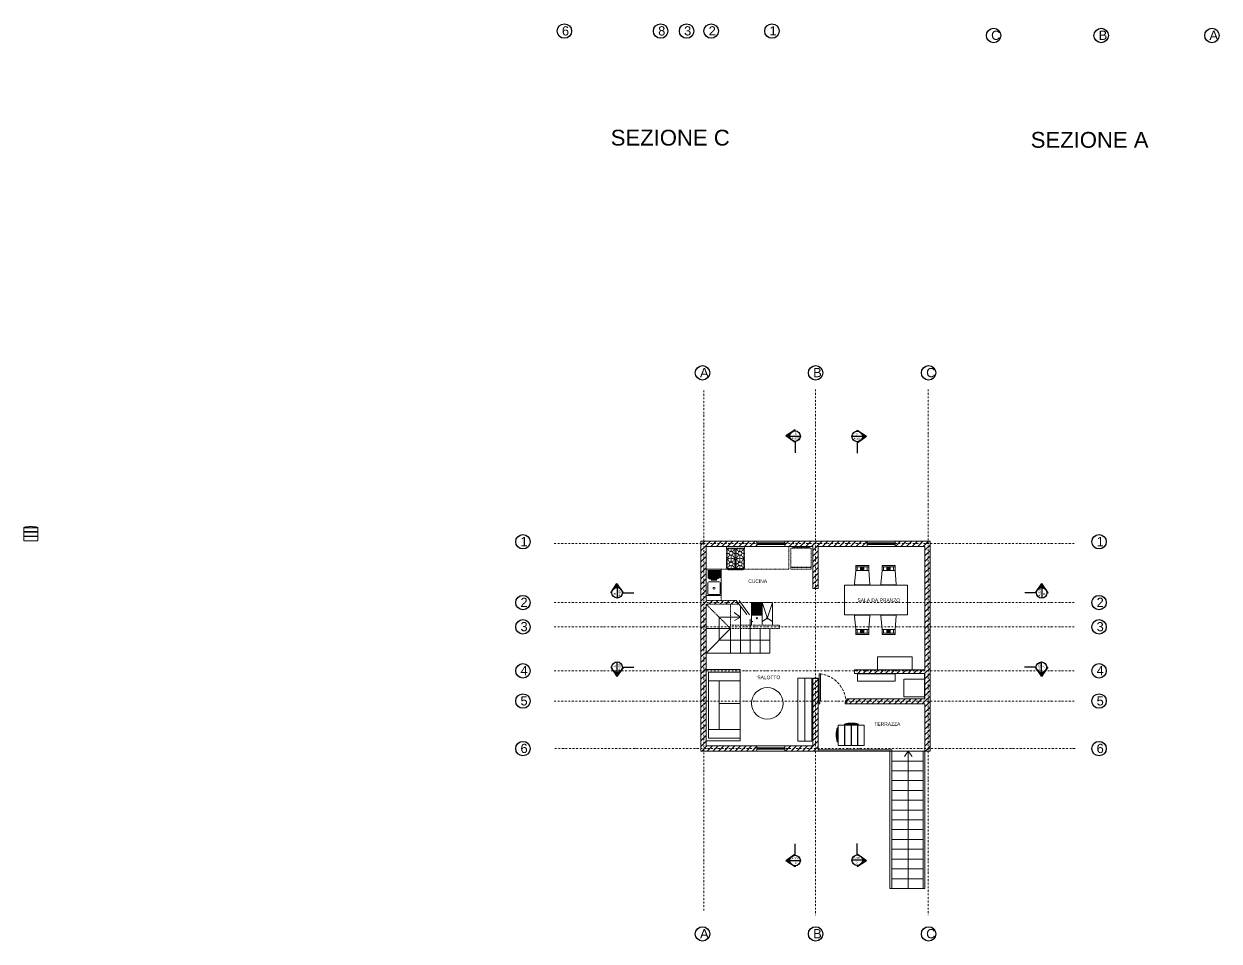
# Model space of a CAD drawing. Header units: centimetres. Extents: x -3748 to 36104, y 2014 to 15840.
# Drawn here: x -3748 to -348, y 2190 to 4800 of the extents above; entities that cross this region are included whole.
import ezdxf

# ---------------------------------------------------------------- set-up
doc = ezdxf.new("R2010")
doc.units = ezdxf.units.CM
doc.header["$MEASUREMENT"] = 0
doc.linetypes.add('DASHDOT', pattern=[1, 0.5, -0.25, 0, -0.25])
doc.linetypes.add('HIDDEN', pattern=[0.375, 0.25, -0.125])
for name, color, linetype, lineweight in [('Arredi', 3, 'Continuous', 15), ('Dettagli', 3, 'Continuous', 18), ('finestre', 4, 'Continuous', 15), ('linee', 252, 'DASHDOT', 13), ('Muri esterni', 1, 'Continuous', 30), ('Muri interni', 1, 'Continuous', 25), ('Quote', 5, 'Continuous', 18), ('Scale', 3, 'Continuous', 18), ('Scritte', 6, 'Continuous', 18)]:
    doc.layers.add(name, color=color, linetype=linetype, lineweight=lineweight)
doc.layers.add('Porte', color=2, linetype='Continuous')
doc.layers.add('SECT-SYMB', color=2, linetype='Continuous')
doc.styles.get("Standard").update_dxf_attribs({"font": 'Arial.ttf'})
pattern_1 = [(45, (0, -582.8103), (-1.3258252, 1.3258252), [])]
pattern_2 = [(45, (313.821, -1e-11), (-1.3258252, 1.3258252), [])]

msp = doc.modelspace()

# ---------------------------------------------------------------- hatches: boundary and pattern name
at = {"layer": 'Arredi'}
h = msp.add_hatch(dxfattribs=at)
h.set_pattern_fill('ANSI31', color=256, scale=90)
h.paths.add_polyline_path([(-1722.1, 3158.8), (-1807.2, 3158.8), (-1807.2, 3148.8), (-1714.4, 3148.8)])
at = {"layer": 'Dettagli'}
h = msp.add_hatch(dxfattribs=at)
h.set_pattern_fill('ANSI31', color=256, scale=90)
h.paths.add_polyline_path([(-1662.8, 3328.1), (-1822.2, 3328.1), (-1822.2, 2730.4), (-1662.8, 2730.4), (-1662.8, 2745.3), (-1807.2, 2745.3), (-1807.2, 3313.2), (-1662.8, 3313.2)])
h = msp.add_hatch(dxfattribs=at)
h.set_pattern_fill('ANSI31', color=256, scale=15)
h.paths.add_polyline_path([(-1658.2, 3323.2), (-1662.8, 3323.2), (-1662.8, 3318.5), (-1658.2, 3318.5)])
h = msp.add_hatch(dxfattribs=at)
h.set_pattern_fill('ANSI31', color=256, scale=15)
h.paths.add_polyline_path([(-1583.1, 3323.2), (-1587.6, 3323.2), (-1587.6, 3318.5), (-1583.1, 3318.5)])
h = msp.add_hatch(dxfattribs=at)
h.set_pattern_fill('ANSI31', color=256, scale=90)
h.paths.add_polyline_path([(-1169.6, 3328.1), (-1269.2, 3328.1), (-1269.2, 3313.2), (-1184.6, 3313.2), (-1184.6, 2730.4), (-1169.6, 2730.4)])
h.paths.add_polyline_path([(-1348.9, 3328.1), (-1488.4, 3328.1), (-1503.4, 3328.1), (-1583.1, 3328.1), (-1583.1, 3313.2), (-1503.4, 3313.2), (-1503.4, 3193.6), (-1488.4, 3193.6), (-1488.4, 3313.2), (-1348.9, 3313.2)])
h = msp.add_hatch(dxfattribs=at)
h.set_pattern_fill('ANSI31', color=256, scale=15)
h.set_pattern_definition(pattern_2)
h.paths.add_polyline_path([(-1344.4, 3323.2), (-1348.9, 3323.2), (-1348.9, 3318.5), (-1344.4, 3318.5)])
h = msp.add_hatch(dxfattribs=at)
h.set_pattern_fill('ANSI31', color=256, scale=15)
h.set_pattern_definition(pattern_2)
h.paths.add_polyline_path([(-1269.2, 3323.2), (-1273.8, 3323.2), (-1273.8, 3318.5), (-1269.2, 3318.5)])
h = msp.add_hatch(dxfattribs=at)
h.set_pattern_fill('ANSI31', color=256, scale=90)
h.paths.add_polyline_path([(-1184.6, 2961.8), (-1384.7, 2961.8), (-1384.7, 2957.6), (-1384.7, 2951.5), (-1184.6, 2951.5)])
h = msp.add_hatch(dxfattribs=at)
h.set_pattern_fill('ANSI31', color=256, scale=90)
h.paths.add_polyline_path([(-1488.4, 2938.6), (-1503.4, 2938.6), (-1503.4, 2864.9), (-1503.4, 2745.3), (-1583.1, 2745.3), (-1583.1, 2730.4), (-1488.4, 2730.4)])
h = msp.add_hatch(dxfattribs=at)
h.set_pattern_fill('ANSI31', color=256, scale=90)
h.paths.add_polyline_path([(-1184.6, 2879.8), (-1406.9, 2879.8), (-1406.6, 2864.9), (-1184.6, 2864.9)])
h = msp.add_hatch(dxfattribs=at)
h.set_pattern_fill('ANSI31', color=256, scale=15)
h.set_pattern_definition(pattern_1)
h.paths.add_polyline_path([(-1658.2, 2740.4), (-1662.8, 2740.4), (-1662.8, 2735.7), (-1658.2, 2735.7)])
h = msp.add_hatch(dxfattribs=at)
h.set_pattern_fill('ANSI31', color=256, scale=15)
h.set_pattern_definition(pattern_1)
h.paths.add_polyline_path([(-1583.1, 2740.4), (-1587.6, 2740.4), (-1587.6, 2735.7), (-1583.1, 2735.7)])
at = {"layer": 'Quote'}
h = msp.add_hatch(color=256, dxfattribs=at)
h.dxf.hatch_style = 1
h.set_gradient(color1=(51, 51, 51), color2=(51, 51, 51), tint=1)
h.paths.add_polyline_path([(-1569, 3626.9, -0.251876), (-1562.3, 3639.4), (-1580.4, 3627.4), (-1564.8, 3616.5, -0.19408)])
h = msp.add_hatch(color=256, dxfattribs=at)
h.dxf.hatch_style = 1
h.set_gradient(color1=(51, 51, 51), color2=(51, 51, 51), tint=1)
h.paths.add_polyline_path([(-1554, 3644.9), (-1562.3, 3639.4, -0.147001), (-1554, 3641.9)])
h = msp.add_hatch(color=256, dxfattribs=at)
h.dxf.hatch_style = 1
h.set_gradient(color1=(51, 51, 51), color2=(51, 51, 51), tint=1)
h.paths.add_polyline_path([(-1377.3, 3643.9), (-1377.3, 3640.9, -0.147001), (-1369, 3638.4)])
h = msp.add_hatch(color=256, dxfattribs=at)
h.dxf.hatch_style = 1
h.set_gradient(color1=(51, 51, 51), color2=(51, 51, 51), tint=1)
h.paths.add_polyline_path([(-1369, 3638.4, -0.251876), (-1362.3, 3625.9, -0.19408), (-1366.5, 3615.5), (-1350.9, 3626.4)])
h = msp.add_hatch(color=256, dxfattribs=at)
h.dxf.hatch_style = 1
h.set_gradient(color1=(51, 51, 51), color2=(51, 51, 51), tint=1)
h.paths.add_polyline_path([(-1554, 3611.9, -0.105717), (-1560.2, 3613.2), (-1554, 3608.9)])
h = msp.add_hatch(color=256, dxfattribs=at)
h.dxf.hatch_style = 1
h.set_gradient(color1=(51, 51, 51), color2=(51, 51, 51), tint=1)
h.paths.add_polyline_path([(-1371.2, 3612.2, -0.105717), (-1377.3, 3610.9), (-1377.3, 3607.9)])
h = msp.add_hatch(color=256, dxfattribs=at)
h.dxf.hatch_style = 1
h.set_gradient(color1=(51, 51, 51), color2=(51, 51, 51), tint=1)
h.paths.add_polyline_path([(-2072.9, 3189.4, -0.468877), (-2050, 3191.9), (-2060.9, 3207.5)])
h = msp.add_hatch(color=256, dxfattribs=at)
h.dxf.hatch_style = 1
h.set_gradient(color1=(51, 51, 51), color2=(51, 51, 51), tint=1)
h.paths.add_polyline_path([(-851.8, 3207.2), (-862.8, 3191.7, -0.468877), (-839.9, 3189)])
h = msp.add_hatch(color=256, dxfattribs=at)
h.dxf.hatch_style = 1
h.set_gradient(color1=(51, 51, 51), color2=(51, 51, 51), tint=1)
h.paths.add_polyline_path([(-2072.9, 3189.4), (-2078.4, 3181.1), (-2075.4, 3181.1, -0.147001)])
h = msp.add_hatch(color=256, dxfattribs=at)
h.dxf.hatch_style = 1
h.set_gradient(color1=(51, 51, 51), color2=(51, 51, 51), tint=1)
h.paths.add_polyline_path([(-2046.7, 3187.3, -0.105717), (-2045.4, 3181.1), (-2042.4, 3181.1)])
h = msp.add_hatch(color=256, dxfattribs=at)
h.dxf.hatch_style = 1
h.set_gradient(color1=(51, 51, 51), color2=(51, 51, 51), tint=1)
h.paths.add_polyline_path([(-866.1, 3187), (-870.5, 3180.9), (-867.5, 3180.9, -0.105717)])
h = msp.add_hatch(color=256, dxfattribs=at)
h.dxf.hatch_style = 1
h.set_gradient(color1=(51, 51, 51), color2=(51, 51, 51), tint=1)
h.paths.add_polyline_path([(-839.9, 3189, -0.147001), (-837.5, 3180.8), (-834.5, 3180.8)])
h = msp.add_hatch(color=256, dxfattribs=at)
h.dxf.hatch_style = 1
h.set_gradient(color1=(51, 51, 51), color2=(51, 51, 51), tint=1)
h.paths.add_polyline_path([(-2075.4, 2969.5), (-2078.4, 2969.5), (-2072.9, 2961.2, -0.147001)])
h = msp.add_hatch(color=256, dxfattribs=at)
h.dxf.hatch_style = 1
h.set_gradient(color1=(51, 51, 51), color2=(51, 51, 51), tint=1)
h.paths.add_polyline_path([(-2060.9, 2943.1), (-2050, 2958.7, -0.41608), (-2071.2, 2959.1), (-2071.6, 2959.1)])
h = msp.add_hatch(color=256, dxfattribs=at)
h.dxf.hatch_style = 1
h.set_gradient(color1=(51, 51, 51), color2=(51, 51, 51), tint=1)
h.paths.add_polyline_path([(-2042.4, 2969.5), (-2045.4, 2969.5, -0.105717), (-2046.7, 2963.4)])
h = msp.add_hatch(color=256, dxfattribs=at)
h.dxf.hatch_style = 1
h.set_gradient(color1=(51, 51, 51), color2=(51, 51, 51), tint=1)
h.paths.add_polyline_path([(-868.4, 2969.3), (-871.4, 2969.3), (-867.2, 2963.1, -0.105717)])
h = msp.add_hatch(color=256, dxfattribs=at)
h.dxf.hatch_style = 1
h.set_gradient(color1=(51, 51, 51), color2=(51, 51, 51), tint=1)
h.paths.add_polyline_path([(-863.9, 2958.4), (-853, 2942.8), (-842.1, 2959.1), (-842.3, 2959.1, -0.425659)])
h = msp.add_hatch(color=256, dxfattribs=at)
h.dxf.hatch_style = 1
h.set_gradient(color1=(51, 51, 51), color2=(51, 51, 51), tint=1)
h.paths.add_polyline_path([(-835.4, 2969.1), (-838.4, 2969.1, -0.147001), (-841, 2960.9)])
h = msp.add_hatch(color=256, dxfattribs=at)
h.dxf.hatch_style = 1
h.set_gradient(color1=(51, 51, 51), color2=(51, 51, 51), tint=1)
h.paths.add_polyline_path([(-1564.8, 2429.6), (-1580.4, 2418.7), (-1562.3, 2406.7, -0.251876), (-1569, 2419.2, -0.19408)])
h = msp.add_hatch(color=256, dxfattribs=at)
h.dxf.hatch_style = 1
h.set_gradient(color1=(51, 51, 51), color2=(51, 51, 51), tint=1)
h.paths.add_polyline_path([(-1554, 2437.2), (-1560.2, 2432.9, -0.105717), (-1554, 2434.2)])
h = msp.add_hatch(color=256, dxfattribs=at)
h.dxf.hatch_style = 1
h.set_gradient(color1=(51, 51, 51), color2=(51, 51, 51), tint=1)
h.paths.add_polyline_path([(-1377.3, 2438.2), (-1377.3, 2435.2, -0.105717), (-1371.2, 2433.9)])
h = msp.add_hatch(color=256, dxfattribs=at)
h.dxf.hatch_style = 1
h.set_gradient(color1=(51, 51, 51), color2=(51, 51, 51), tint=1)
h.paths.add_polyline_path([(-1366.5, 2430.6, -0.19408), (-1362.3, 2420.2, -0.251876), (-1369, 2407.7), (-1350.9, 2419.6)])
h = msp.add_hatch(color=256, dxfattribs=at)
h.dxf.hatch_style = 1
h.set_gradient(color1=(51, 51, 51), color2=(51, 51, 51), tint=1)
h.paths.add_polyline_path([(-1554, 2404.2, -0.147001), (-1562.3, 2406.7), (-1554, 2401.2)])
h = msp.add_hatch(color=256, dxfattribs=at)
h.dxf.hatch_style = 1
h.set_gradient(color1=(51, 51, 51), color2=(51, 51, 51), tint=1)
h.paths.add_polyline_path([(-1369, 2407.7, -0.147001), (-1377.3, 2405.2), (-1377.3, 2402.2)])

# ---------------------------------------------------------------- linework, layer by layer
at = {"layer": 'Arredi', "lineweight": 0}
for p, q in [((-3708.1, 3366.3), (-3748, 3366.3)), ((-3746, 3368.1), (-3746, 3367.5)), ((-3746, 3368.1), (-3743.8, 3368.1)), ((-3712.1, 3368.1), (-3710.1, 3368.1)), ((-3710.1, 3368.1), (-3710.1, 3367.5)), ((-3708.1, 3329.1), (-3708.1, 3367)), ((-3708.1, 3355), (-3748, 3355)), ((-3708.1, 3354), (-3748, 3354)), ((-3708.1, 3342.1), (-3748, 3342.1)), ((-3708.1, 3341.1), (-3748, 3341.1)), ((-3732.1, 3354), (-3732.1, 3355)), ((-3732.1, 3341.1), (-3732.1, 3342.1)), ((-3724.1, 3354), (-3724.1, 3355)), ((-3724.1, 3341.1), (-3724.1, 3342.1)), ((-3746, 3329.1), (-3743, 3329.1)), ((-1805.8, 3248.4), (-1764, 3248.4)), ((-1801.5, 3245.1), (-1801.5, 3222.2)), ((-1799.5, 3245.1), (-1799.5, 3221.1)), ((-1797.6, 3245.1), (-1797.6, 3220.2)), ((-1795.6, 3245.1), (-1795.6, 3219.5)), ((-1793.6, 3245.1), (-1793.6, 3218.9)), ((-1791.6, 3245.1), (-1791.6, 3215.6)), ((-1789.6, 3245.1), (-1789.6, 3215.6)), ((-1787.6, 3245.1), (-1787.6, 3215.6)), ((-1785.6, 3245.1), (-1785.6, 3215.6)), ((-1783.6, 3245.1), (-1783.6, 3215.6)), ((-1781.6, 3245.1), (-1781.6, 3215.6)), ((-1779.6, 3245.1), (-1779.6, 3215.6)), ((-1777.6, 3245.1), (-1777.6, 3215.6)), ((-1775.6, 3245.1), (-1775.6, 3219.5)), ((-1773.6, 3245.1), (-1773.6, 3220.3)), ((-1771.7, 3245.1), (-1771.7, 3221.3)), ((-1769.7, 3245.1), (-1769.7, 3222.4)), ((-1767.7, 3245.1), (-1767.7, 3223.7)), ((-1764, 3173.7), (-1764, 3248.4)), ((-1384.9, 3205.3), (-1381.5, 3244.6)), ((-1381.5, 3254.6), (-1344.7, 3254.6)), ((-1381.5, 3244.6), (-1344.7, 3244.6)), ((-1377.6, 3244.6), (-1377.6, 3254.6)), ((-1368.1, 3244.6), (-1368.1, 3254.6)), ((-1367.1, 3244.6), (-1367.1, 3254.6)), ((-1365.1, 3244.6), (-1365.1, 3254.6)), ((-1364.1, 3244.6), (-1364.1, 3254.6)), ((-1362.1, 3244.6), (-1362.1, 3254.6)), ((-1361.1, 3244.6), (-1361.1, 3254.6)), ((-1359.1, 3244.6), (-1359.1, 3254.6)), ((-1358.1, 3244.6), (-1358.1, 3254.6)), ((-1348.7, 3244.6), (-1348.7, 3254.6)), ((-1344.7, 3244.6), (-1341.3, 3205.3)), ((-1310, 3205.4), (-1306.7, 3244.7)), ((-1306.7, 3254.6), (-1269.8, 3254.6)), ((-1306.7, 3244.7), (-1269.8, 3244.7)), ((-1302.7, 3244.7), (-1302.7, 3254.6)), ((-1293.2, 3244.7), (-1293.2, 3254.6)), ((-1292.2, 3244.7), (-1292.2, 3254.6)), ((-1290.2, 3244.7), (-1290.2, 3254.6)), ((-1289.2, 3244.7), (-1289.2, 3254.6)), ((-1287.2, 3244.7), (-1287.2, 3254.6)), ((-1286.2, 3244.7), (-1286.2, 3254.6)), ((-1284.3, 3244.7), (-1284.3, 3254.6)), ((-1283.3, 3244.7), (-1283.3, 3254.6)), ((-1273.8, 3244.7), (-1273.8, 3254.6)), ((-1269.8, 3244.7), (-1266.4, 3205.3)), ((-1802.7, 3210.5), (-1802.7, 3178.6)), ((-1800.7, 3212.5), (-1768.8, 3212.5)), ((-1766.8, 3210.5), (-1766.8, 3178.6)), ((-1383.5, 3203.8), (-1342.7, 3203.8)), ((-1308.6, 3203.8), (-1267.8, 3203.8)), ((-1805.8, 3173.7), (-1764, 3173.7)), ((-1800.7, 3176.6), (-1768.8, 3176.6)), ((-1677.7, 3089), (-1677.7, 3153.8)), ((-1633.7, 3110.3), (-1647.8, 3153.8)), ((-1647.8, 3089), (-1647.8, 3153.8)), ((-1632.7, 3110.3), (-1617.9, 3153.8)), ((-1617.9, 3153.8), (-1617.9, 3089)), ((-1677.7, 3117), (-1647.8, 3117)), ((-1634.7, 3107.5), (-1647.8, 3099)), ((-1631.6, 3107.6), (-1617.9, 3099)), ((-1384.9, 3115.6), (-1381.5, 3076.3)), ((-1383.5, 3117.2), (-1342.7, 3117.2)), ((-1344.7, 3076.3), (-1341.3, 3115.7)), ((-1310, 3115.6), (-1306.7, 3076.3)), ((-1308.6, 3117.2), (-1267.8, 3117.2)), ((-1269.8, 3076.3), (-1266.4, 3115.7)), ((-1381.5, 3076.3), (-1344.7, 3076.3)), ((-1381.5, 3066.4), (-1344.7, 3066.4)), ((-1377.6, 3076.3), (-1377.6, 3066.4)), ((-1368.1, 3076.3), (-1368.1, 3066.4)), ((-1367.1, 3076.3), (-1367.1, 3066.4)), ((-1365.1, 3076.3), (-1365.1, 3066.4)), ((-1364.1, 3076.3), (-1364.1, 3066.4)), ((-1362.1, 3076.3), (-1362.1, 3066.4)), ((-1361.1, 3076.3), (-1361.1, 3066.4)), ((-1359.1, 3076.3), (-1359.1, 3066.4)), ((-1358.1, 3076.3), (-1358.1, 3066.4)), ((-1348.7, 3076.3), (-1348.7, 3066.4)), ((-1306.7, 3076.3), (-1269.8, 3076.3)), ((-1306.7, 3066.4), (-1269.8, 3066.4)), ((-1302.7, 3076.3), (-1302.7, 3066.4)), ((-1293.2, 3076.3), (-1293.2, 3066.4)), ((-1292.2, 3076.3), (-1292.2, 3066.4)), ((-1290.2, 3076.3), (-1290.2, 3066.4)), ((-1289.2, 3076.3), (-1289.2, 3066.4)), ((-1287.2, 3076.3), (-1287.2, 3066.4)), ((-1286.2, 3076.3), (-1286.2, 3066.4)), ((-1284.3, 3076.3), (-1284.3, 3066.4)), ((-1283.3, 3076.3), (-1283.3, 3066.4)), ((-1273.8, 3076.3), (-1273.8, 3066.4)), ((-1710.6, 2930.6), (-1800.2, 2930.6)), ((-1770.3, 2792.1), (-1770.3, 2930.6)), ((-1526, 2938.6), (-1526, 2759.3)), ((-1710.6, 2866.4), (-1770.3, 2866.4)), ((-1710.6, 2792.1), (-1800.2, 2792.1)), ((-1435.2, 2795.2), (-1434.7, 2795.2)), ((-1435.2, 2793.2), (-1435.2, 2795.2)), ((-1434.1, 2797.2), (-1431.1, 2797.2)), ((-1433.4, 2797.2), (-1433.4, 2757.3)), ((-1422, 2804.5), (-1423, 2804.5)), ((-1373.3, 2806.9), (-1413.2, 2806.9)), ((-1413.2, 2804.5), (-1413.2, 2746.7)), ((-1412.2, 2804.5), (-1412.2, 2746.7)), ((-1411.2, 2808.7), (-1411.2, 2808.1)), ((-1411.2, 2808.7), (-1409, 2808.7)), ((-1409, 2804.5), (-1410, 2804.5)), ((-1394.8, 2804.5), (-1394.8, 2746.7)), ((-1393.8, 2804.5), (-1393.8, 2746.7)), ((-1377.3, 2808.7), (-1375.3, 2808.7)), ((-1376.3, 2804.5), (-1376.3, 2746.7)), ((-1375.3, 2808.7), (-1375.3, 2808.1)), ((-1375.3, 2804.5), (-1375.3, 2746.7)), ((-1373.3, 2804.5), (-1373.3, 2807.6)), ((-1435.2, 2759.3), (-1435.2, 2761.5)), ((-1435.2, 2759.3), (-1434.7, 2759.3)), ((-1434.1, 2757.3), (-1431.1, 2757.3))]:
    msp.add_line(p, q, dxfattribs=at)
at = {"layer": 'Arredi', "linetype": 'HIDDEN', "lineweight": 0, "ltscale": 0.001}
for p, q in [((-1749, 3313.2), (-1749, 3248.4)), ((-1698.2, 3308.2), (-1749, 3308.2)), ((-1747, 3306.2), (-1738.8, 3296.3)), ((-1725.6, 3306.2), (-1747, 3306.2)), ((-1747, 3306.2), (-1747, 3278.3)), ((-1736.3, 3297.2), (-1736.3, 3306.2)), ((-1725.6, 3305.9), (-1733.8, 3296.3)), ((-1725.6, 3306.2), (-1725.6, 3278.3)), ((-1723.6, 3308.2), (-1723.6, 3248.4)), ((-1721.6, 3306.2), (-1713.4, 3296.3)), ((-1721.6, 3306.2), (-1721.6, 3276)), ((-1700.2, 3306.2), (-1721.6, 3306.2)), ((-1710.9, 3297.2), (-1710.9, 3306.2)), ((-1708.4, 3296.3), (-1700.2, 3306.2)), ((-1700.2, 3306.2), (-1700.2, 3278.3)), ((-1698.2, 3313.2), (-1698.2, 3248.4)), ((-1572.1, 3248.4), (-1572.1, 3313.2)), ((-1566.1, 3308.2), (-1566.1, 3254.4)), ((-1508.3, 3308.2), (-1566.1, 3308.2)), ((-1513.3, 3311.2), (-1561.1, 3311.2)), ((-1513.3, 3310.2), (-1561.1, 3310.2)), ((-1513.3, 3313.2), (-1513.3, 3308.2)), ((-1508.3, 3308.2), (-1508.3, 3254.4)), ((-1747, 3293.3), (-1740.2, 3293.3)), ((-1738.8, 3290.3), (-1747, 3278.3)), ((-1747, 3278.3), (-1738.8, 3266.4)), ((-1747, 3278.3), (-1747, 3250.4)), ((-1725.6, 3278.3), (-1747, 3278.3)), ((-1736.3, 3278.3), (-1736.3, 3289.3)), ((-1736.3, 3267.3), (-1736.3, 3278.3)), ((-1733.8, 3290.3), (-1725.6, 3278.3)), ((-1725.6, 3278.3), (-1733.8, 3266.4)), ((-1732.4, 3293.3), (-1725.6, 3293.3)), ((-1725.6, 3278.3), (-1725.6, 3250.4)), ((-1721.6, 3293.3), (-1714.8, 3293.3)), ((-1721.6, 3278.3), (-1713.4, 3290.3)), ((-1721.6, 3278.3), (-1713.4, 3266.4)), ((-1700.2, 3278.3), (-1721.6, 3278.3)), ((-1721.6, 3276.3), (-1721.6, 3250.4)), ((-1710.9, 3278.3), (-1710.9, 3289.3)), ((-1710.9, 3267.3), (-1710.9, 3278.3)), ((-1708.4, 3290.3), (-1700.2, 3278.3)), ((-1700.2, 3278.3), (-1708.4, 3266.4)), ((-1707, 3293.3), (-1700.2, 3293.3)), ((-1700.2, 3278.3), (-1700.2, 3250.4)), ((-1572.1, 3248.4), (-1764, 3248.4)), ((-1764, 3248.4), (-1764, 3158.8)), ((-1698.2, 3248.4), (-1749, 3248.4)), ((-1747, 3263.4), (-1740.2, 3263.4)), ((-1738.8, 3260.4), (-1747, 3250.4)), ((-1725.6, 3250.4), (-1747, 3250.4)), ((-1736.3, 3250.4), (-1736.3, 3259.5)), ((-1733.8, 3260.4), (-1725.6, 3250.4)), ((-1732.4, 3263.4), (-1725.6, 3263.4)), ((-1721.6, 3263.4), (-1714.8, 3263.4)), ((-1713.4, 3260.4), (-1721.6, 3250.4)), ((-1700.2, 3250.4), (-1721.6, 3250.4)), ((-1710.9, 3250.4), (-1710.9, 3259.5)), ((-1708.4, 3260.4), (-1700.2, 3250.4)), ((-1707, 3263.4), (-1700.2, 3263.4)), ((-1508.3, 3254.4), (-1566.1, 3254.4)), ((-1508.3, 3253.4), (-1566.1, 3253.4)), ((-1566.1, 3253.4), (-1566.1, 3248.4)), ((-1508.3, 3248.4), (-1566.1, 3248.4)), ((-1509.3, 3254.4), (-1509.3, 3253.4)), ((-1508.3, 3253.4), (-1508.3, 3248.4))]:
    msp.add_line(p, q, dxfattribs=at)
at = {"layer": 'Arredi'}
for p, q in [((-1279.2, 2734.7), (-1488.4, 2734.7)), ((-1488.4, 2734.7), (-1488.4, 2730.4)), ((-1488.4, 2730.4), (-1279.2, 2730.4)), ((-1279.2, 2730.4), (-1279.2, 2734.7))]:
    msp.add_line(p, q, dxfattribs=at)
at = {"layer": 'Arredi', "lineweight": 0}
for points in [[(-3708.1, 3329.1), (-3748, 3329.1), (-3748, 3367)], [(-1381.5, 3244.6), (-1381.5, 3258.6), (-1344.7, 3258.6), (-1344.7, 3244.6)], [(-1306.7, 3244.7), (-1306.7, 3258.6), (-1269.8, 3258.6), (-1269.8, 3244.7)], [(-1413.8, 3202.3), (-1234.5, 3202.3), (-1234.5, 3118.7), (-1413.8, 3118.7), (-1413.8, 3202.3)], [(-1381.5, 3076.3), (-1381.5, 3062.4), (-1344.7, 3062.4), (-1344.7, 3076.3)], [(-1306.7, 3076.3), (-1306.7, 3062.4), (-1269.8, 3062.4), (-1269.8, 3076.3)], [(-1319.6, 2998.7), (-1221, 2998.7), (-1221, 2962.2), (-1319.6, 2962.2), (-1319.6, 2998.7)], [(-1710.6, 2760.3), (-1807.2, 2760.3), (-1807.2, 2962.5), (-1710.6, 2962.5), (-1710.6, 2760.3)], [(-1710.6, 2767.2), (-1800.2, 2767.2), (-1800.2, 2955.5), (-1710.6, 2955.5)], [(-1506.1, 2938.6), (-1506.1, 2759.3), (-1545.9, 2759.3), (-1545.9, 2938.6), (-1506.1, 2938.6)], [(-1269.5, 2929.5), (-1376.1, 2929.5), (-1376.1, 2950.5), (-1269.5, 2950.5), (-1269.5, 2929.5)], [(-1431.1, 2747.2), (-1431.1, 2804)], [(-1430.6, 2804.5), (-1357.9, 2804.5)], [(-1413.2, 2804.5), (-1413.2, 2804.5), (-1413.2, 2807.6)], [(-1357.4, 2804), (-1357.4, 2747.2)], [(-1357.9, 2746.7), (-1430.6, 2746.7)]]:
    msp.add_lwpolyline(points, dxfattribs=at)
at = {"layer": 'Arredi', "linetype": 'HIDDEN', "lineweight": 0, "ltscale": 0.001}
msp.add_lwpolyline([(-1702.1, 3248.1), (-1745.1, 3248.1), (-1745.1, 3246.8), (-1702.1, 3246.8)], close=True, dxfattribs=at)
at = {"layer": 'Arredi', "lineweight": 0}
msp.add_lwpolyline([(-1185.3, 2934.9), (-1185.3, 2885.1), (-1244.3, 2885.1), (-1244.3, 2934.9)], close=True, dxfattribs=at)
at = {"layer": 'Arredi', "linetype": 'HIDDEN', "lineweight": 0, "ltscale": 0.001}
for centre in [(-1736.3, 3293.3), (-1710.9, 3293.3), (-1736.3, 3263.4), (-1710.9, 3263.4)]:
    msp.add_circle(centre, 5.92, dxfattribs=at)
at = {"layer": 'Arredi', "lineweight": 0}
for centre, radius in [((-1784.7, 3194.5), 2.83), ((-1663, 3108.5), 1.81), ((-1633.2, 3108.5), 1.81), ((-1632.9, 2866.4), 44.8)]:
    msp.add_circle(centre, radius, dxfattribs=at)
for centre, radius, start, end in [((-3728.1, 3299.8), 70.1, 73.4852, 106.5148), ((-3728.1, 3299.4), 69.8, 73.4037, 106.5963), ((-1383.2, 3205.5), 1.68, 183.7254, 260.454), ((-1343, 3205.5), 1.68, 279.546, 354.0375), ((-1308.4, 3205.5), 1.68, 183.7254, 260.454), ((-1268.1, 3205.5), 1.68, 279.546, 354.0375), ((-1800.7, 3178.6), 1.99, 180, 270), ((-1768.8, 3178.6), 1.99, 270, 0), ((-1383.2, 3115.5), 1.68, 99.546, 176.2746), ((-1343, 3115.5), 1.68, 5.9625, 80.454), ((-1308.4, 3115.5), 1.68, 99.546, 176.2746), ((-1268.1, 3115.5), 1.68, 5.9625, 80.454), ((-1366.9, 2777.2), 70.1, 163.4852, 196.5148), ((-1366.6, 2777.2), 69.8, 163.4037, 196.5963), ((-1430.5, 2803.9), 0.632, 97.4968, 166.2895), ((-1393.3, 2740.4), 70.1, 73.4852, 106.5148), ((-1393.3, 2740), 69.8, 73.4037, 106.5963), ((-1358, 2803.9), 0.632, 13.7105, 82.5032), ((-1430.5, 2747.3), 0.632, 193.7105, 262.5032), ((-1358, 2747.3), 0.632, 277.4968, 346.2895)]:
    msp.add_arc(centre, radius, start, end, dxfattribs=at)
at = {"layer": 'finestre', "lineweight": 0}
for p, q in [((-1583.1, 3328.1), (-1662.8, 3328.1)), ((-1583.1, 3313.2), (-1662.8, 3313.2)), ((-1269.2, 3328.1), (-1348.9, 3328.1)), ((-1269.2, 3313.2), (-1348.9, 3313.2)), ((-1677.7, 3153.8), (-1617.9, 3153.8)), ((-1677.7, 3152.9), (-1647.8, 3152.9)), ((-1677.7, 3151.9), (-1647.8, 3151.9)), ((-1677.7, 3150.9), (-1647.8, 3150.9)), ((-1677.7, 3149.9), (-1647.8, 3149.9)), ((-1677.7, 3148.9), (-1647.8, 3148.9)), ((-1677.7, 3147.9), (-1647.8, 3147.9)), ((-1677.7, 3146.9), (-1647.8, 3146.9)), ((-1677.7, 3145.9), (-1647.8, 3145.9)), ((-1677.7, 3144.9), (-1647.8, 3144.9)), ((-1677.7, 3143.9), (-1647.8, 3143.9)), ((-1677.7, 3143.9), (-1647.8, 3143.9)), ((-1677.7, 3142.9), (-1647.8, 3142.9)), ((-1677.7, 3141.9), (-1647.8, 3141.9)), ((-1677.7, 3140.9), (-1647.8, 3140.9)), ((-1677.7, 3139.9), (-1647.8, 3139.9)), ((-1677.7, 3138.9), (-1647.8, 3138.9)), ((-1677.7, 3138), (-1647.8, 3138)), ((-1677.7, 3137), (-1647.8, 3137)), ((-1677.7, 3136), (-1647.8, 3136)), ((-1677.7, 3136), (-1647.8, 3136)), ((-1677.7, 3135), (-1647.8, 3135)), ((-1677.7, 3135), (-1647.8, 3135)), ((-1677.7, 3134), (-1647.8, 3134)), ((-1677.7, 3134), (-1647.8, 3134)), ((-1677.7, 3133), (-1647.8, 3133)), ((-1677.7, 3133), (-1647.8, 3133)), ((-1677.7, 3132), (-1647.8, 3132)), ((-1677.7, 3132), (-1647.8, 3132)), ((-1677.7, 3131), (-1647.8, 3131)), ((-1677.7, 3130), (-1647.8, 3130)), ((-1677.7, 3129), (-1647.8, 3129)), ((-1677.7, 3128), (-1647.8, 3128)), ((-1677.7, 3127), (-1647.8, 3127)), ((-1677.7, 3126), (-1647.8, 3126)), ((-1677.7, 3125), (-1647.8, 3125)), ((-1677.7, 3124), (-1647.8, 3124)), ((-1677.7, 3123), (-1647.8, 3123)), ((-1677.7, 3122), (-1647.8, 3122)), ((-1677.7, 3121), (-1647.8, 3121)), ((-1677.7, 3120), (-1647.8, 3120)), ((-1677.7, 3119), (-1647.8, 3119)), ((-1677.7, 3118), (-1647.8, 3118)), ((-1583.1, 2745.3), (-1662.8, 2745.3)), ((-1583.1, 2730.4), (-1662.8, 2730.4))]:
    msp.add_line(p, q, dxfattribs=at)
at = {"layer": 'finestre'}
for p, q in [((-1658.2, 3323.2), (-1587.6, 3323.2)), ((-1658.2, 3321.2), (-1587.6, 3321.2)), ((-1658.2, 3320.5), (-1587.6, 3320.5)), ((-1658.2, 3318.5), (-1587.6, 3318.5)), ((-1344.4, 3323.2), (-1273.8, 3323.2)), ((-1344.4, 3321.2), (-1273.8, 3321.2)), ((-1344.4, 3320.5), (-1273.8, 3320.5)), ((-1344.4, 3318.5), (-1273.8, 3318.5)), ((-1658.2, 2740.4), (-1587.6, 2740.4)), ((-1658.2, 2738.4), (-1587.6, 2738.4)), ((-1658.2, 2737.7), (-1587.6, 2737.7)), ((-1658.2, 2735.7), (-1587.6, 2735.7))]:
    msp.add_line(p, q, dxfattribs=at)
at = {"layer": 'linee', "ltscale": 10}
for p, q in [((-1814.1, 3756.9), (-1814.1, 2274.9)), ((-1496.4, 3759.7), (-1496.4, 2264.3)), ((-1175.8, 3759.7), (-1175.8, 2264.3)), ((-2239.4, 3321.1), (-757.4, 3321.1)), ((-2239.4, 3153.3), (-757.4, 3153.3)), ((-2239.4, 3084.1), (-757.4, 3084.1)), ((-2239.4, 2959.1), (-757.4, 2959.1)), ((-2239.4, 2873), (-757.4, 2873)), ((-2237.4, 2737.7), (-755.5, 2737.7))]:
    msp.add_line(p, q, dxfattribs=at)
at = {"layer": 'Muri esterni', "lineweight": 0}
for p, q in [((-1822.2, 2730.4), (-1822.2, 3328.1)), ((-1822.2, 3328.1), (-1662.8, 3328.1)), ((-1807.2, 3313.2), (-1662.8, 3313.2)), ((-1807.2, 3158.8), (-1807.2, 3313.2)), ((-1662.8, 3313.2), (-1662.8, 3328.1)), ((-1583.1, 3328.1), (-1583.1, 3313.2)), ((-1583.1, 3328.1), (-1503.4, 3328.1)), ((-1583.1, 3313.2), (-1503.4, 3313.2)), ((-1503.4, 3328.1), (-1488.4, 3328.1)), ((-1488.4, 3328.1), (-1348.9, 3328.1)), ((-1488.4, 3313.2), (-1348.9, 3313.2)), ((-1348.9, 3328.1), (-1348.9, 3313.2)), ((-1269.2, 3328.1), (-1269.2, 3313.2)), ((-1269.2, 3328.1), (-1169.6, 3328.1)), ((-1269.2, 3313.2), (-1184.6, 3313.2)), ((-1184.6, 2961.8), (-1184.6, 3313.2)), ((-1169.6, 2730.4), (-1169.6, 3328.1)), ((-1807.2, 2745.3), (-1807.2, 3148.8)), ((-1503.4, 2745.3), (-1503.4, 2938.6)), ((-1488.4, 2730.4), (-1488.4, 2938.6)), ((-1184.8, 2879.8), (-1406.9, 2879.8)), ((-1406.9, 2879.8), (-1406.6, 2864.9)), ((-1406.6, 2864.9), (-1184.6, 2864.9)), ((-1184.6, 2730.4), (-1184.6, 2864.9)), ((-1822.2, 2730.4), (-1662.8, 2730.4)), ((-1807.2, 2745.3), (-1662.8, 2745.3)), ((-1662.8, 2730.4), (-1662.8, 2745.3)), ((-1583.1, 2730.4), (-1583.1, 2745.3)), ((-1583.1, 2745.3), (-1503.4, 2745.3)), ((-1583.1, 2730.4), (-1488.4, 2730.4)), ((-1169.6, 2730.4), (-1184.6, 2730.4))]:
    msp.add_line(p, q, dxfattribs=at)
at = {"layer": 'Muri esterni', "linetype": 'HIDDEN', "lineweight": 0, "ltscale": 0.001}
for p, q in [((-1722.1, 3158.8), (-1807.2, 3158.8)), ((-1714.4, 3148.8), (-1807.2, 3148.8))]:
    msp.add_line(p, q, dxfattribs=at)
at = {"layer": 'Muri esterni'}
for p, q in [((-1503.4, 2938.6), (-1488.4, 2938.6)), ((-1184.8, 2879.8), (-1185.1, 2951.5))]:
    msp.add_line(p, q, dxfattribs=at)
at = {"layer": 'Muri esterni', "lineweight": 0}
msp.add_lwpolyline([(-1488.4, 2938.6), (-1503.4, 2938.6), (-1503.4, 2864.9)], dxfattribs=at)
at = {"layer": 'Muri interni', "lineweight": 0}
for p, q in [((-1503.4, 3193.6), (-1503.4, 3313.2)), ((-1488.4, 3193.6), (-1488.4, 3313.2)), ((-1503.4, 3193.6), (-1488.4, 3193.6))]:
    msp.add_line(p, q, dxfattribs=at)
at = {"layer": 'Muri interni', "linetype": 'HIDDEN', "lineweight": 0, "ltscale": 20}
for p, q in [((-1668.3, 3089), (-1737.5, 3089)), ((-1660.6, 3079.1), (-1737.5, 3079.1))]:
    msp.add_line(p, q, dxfattribs=at)
at = {"layer": 'Muri interni', "linetype": 'HIDDEN', "lineweight": 0, "ltscale": 0.001}
for p, q in [((-1598, 3089), (-1668.3, 3089)), ((-1598, 3079.1), (-1660.6, 3079.1)), ((-1598, 3089), (-1598, 3079.1))]:
    msp.add_line(p, q, dxfattribs=at)
at = {"layer": 'Muri interni', "lineweight": 0}
for points in [[(-1384.7, 2957.6), (-1384.7, 2961.8), (-1184.6, 2961.8)], [(-1384.7, 2957.6), (-1384.7, 2951.5), (-1185.1, 2951.5)]]:
    msp.add_lwpolyline(points, dxfattribs=at)
at = {"layer": 'Porte', "lineweight": 0}
for p, q in [((-1481.4, 2950.3), (-1485.9, 2950.3)), ((-1485.9, 2950.3), (-1485.9, 2873.8)), ((-1481.4, 2873.8), (-1481.4, 2950.3)), ((-1488.4, 2873.8), (-1485.9, 2873.8)), ((-1488.4, 2873.8), (-1488.4, 2864.9)), ((-1488.4, 2864.8), (-1483.9, 2864.8)), ((-1485.9, 2869.3), (-1485.9, 2873.8)), ((-1481.4, 2873.8), (-1485.9, 2873.8)), ((-1483.9, 2869.3), (-1485.9, 2869.3)), ((-1483.9, 2864.8), (-1483.9, 2869.3)), ((-1411.4, 2864.8), (-1411.4, 2869.3)), ((-1411.4, 2869.3), (-1409.4, 2869.3)), ((-1406.9, 2864.8), (-1411.4, 2864.8)), ((-1409.4, 2873.8), (-1406.9, 2873.8)), ((-1406.9, 2873.8), (-1406.8, 2864.9))]:
    msp.add_line(p, q, dxfattribs=at)
at = {"layer": 'Porte', "linetype": 'HIDDEN', "lineweight": 0, "ltscale": 30}
msp.add_arc((-1492.3, 2867.8), 83, 1.0665, 82.4053, dxfattribs=at)
at = {"layer": 'Quote'}
for points in [[(-1662.8, 3323.2), (-1658.2, 3323.2), (-1658.2, 3318.5), (-1662.8, 3318.5)], [(-1587.6, 3323.2), (-1583.1, 3323.2), (-1583.1, 3318.5), (-1587.6, 3318.5)], [(-1348.9, 3323.2), (-1344.4, 3323.2), (-1344.4, 3318.5), (-1348.9, 3318.5)], [(-1273.8, 3323.2), (-1269.2, 3323.2), (-1269.2, 3318.5), (-1273.8, 3318.5)], [(-1662.8, 2740.4), (-1658.2, 2740.4), (-1658.2, 2735.7), (-1662.8, 2735.7)], [(-1587.6, 2740.4), (-1583.1, 2740.4), (-1583.1, 2735.7), (-1587.6, 2735.7)]]:
    msp.add_lwpolyline(points, close=True, dxfattribs=at)
at = {"layer": 'Scale', "linetype": 'HIDDEN', "lineweight": 0, "ltscale": 0.001}
for q in [(-1807.2, 3148.8), (-1737.5, 3148.8)]:
    msp.add_line((-1737.5, 3079.1), q, dxfattribs=at)
at = {"layer": 'Scale', "linetype": 'DASHDOT', "ltscale": 100}
for p, q in [((-1722.1, 3158.8), (-1660.6, 3079.1)), ((-1713.6, 3158.8), (-1653.8, 3079.1))]:
    msp.add_line(p, q, dxfattribs=at)
at = {"layer": 'Scale', "lineweight": 0}
for p, q in [((-1709.6, 3142.5), (-1709.6, 3079.1)), ((-1681.7, 3106.4), (-1681.7, 3079.1)), ((-1807.2, 3079.1), (-1737.5, 3079.1)), ((-1737.5, 3079.1), (-1737.5, 3009.3)), ((-1709.6, 3079.1), (-1709.6, 3009.3)), ((-1681.7, 3079.1), (-1681.7, 3009.3)), ((-1653.8, 3079.1), (-1653.8, 3009.3)), ((-1625.9, 3079.1), (-1625.9, 3009.3)), ((-1625.9, 3009.3), (-1807.2, 3009.3)), ((-1488.4, 2730.4), (-1274.2, 2730.4)), ((-1284.2, 2339.8), (-1284.2, 2730.4)), ((-1279.2, 2339.8), (-1279.2, 2730.4)), ((-1279.2, 2730.4), (-1184.6, 2730.4)), ((-1189.5, 2339.8), (-1189.5, 2730.4)), ((-1184.6, 2339.8), (-1184.6, 2730.4)), ((-1279.2, 2702.5), (-1189.5, 2702.5)), ((-1279.2, 2674.6), (-1189.5, 2674.6)), ((-1279.2, 2646.7), (-1189.5, 2646.7)), ((-1279.2, 2618.8), (-1189.5, 2618.8)), ((-1279.2, 2590.9), (-1189.5, 2590.9)), ((-1279.2, 2563), (-1189.5, 2563)), ((-1279.2, 2535.1), (-1189.5, 2535.1)), ((-1279.2, 2507.2), (-1189.5, 2507.2)), ((-1279.2, 2479.3), (-1189.5, 2479.3)), ((-1279.2, 2451.4), (-1189.5, 2451.4)), ((-1279.2, 2423.5), (-1189.5, 2423.5)), ((-1279.2, 2395.6), (-1189.5, 2395.6)), ((-1279.2, 2367.7), (-1189.5, 2367.7)), ((-1284.2, 2339.8), (-1184.6, 2339.8))]:
    msp.add_line(p, q, dxfattribs=at)
at = {"layer": 'Scale'}
for p, q in [((-1770.5, 3046), (-1770.5, 3112.1)), ((-1770.5, 3112.1), (-1709.6, 3112.1)), ((-1709.6, 3112.1), (-1727.6, 3125.4)), ((-1709.6, 3112.1), (-1726.2, 3102)), ((-1807.2, 3009.3), (-1737.5, 3079.1)), ((-1625.9, 3046), (-1770.5, 3046)), ((-1232.5, 2730.4), (-1243.3, 2715.7)), ((-1232.5, 2339.8), (-1232.5, 2730.4)), ((-1232.5, 2730.4), (-1232.5, 2730.4)), ((-1232.5, 2730.4), (-1232.5, 2730.4)), ((-1232.5, 2730.4), (-1220.7, 2715.7))]:
    msp.add_line(p, q, dxfattribs=at)
at = {"layer": 'SECT-SYMB'}
for p, q in [((-1554, 3644.9), (-1580.4, 3627.4)), ((-1554, 3641.9), (-1554, 3644.9)), ((-1377.3, 3640.9), (-1377.3, 3643.9)), ((-1377.3, 3643.9), (-1350.9, 3626.4)), ((-1554, 3608.9), (-1580.4, 3627.4)), ((-1569, 3626.9), (-1539, 3626.9)), ((-1554, 3611.9), (-1554, 3608.9)), ((-1554, 3608.9), (-1554, 3578.9)), ((-1362.3, 3625.9), (-1392.3, 3625.9)), ((-1377.3, 3607.9), (-1350.9, 3626.4)), ((-1377.3, 3610.9), (-1377.3, 3607.9)), ((-1377.3, 3607.9), (-1377.3, 3577.9)), ((-2078.4, 3181.1), (-2060.9, 3207.5)), ((-2042.4, 3181.1), (-2060.9, 3207.5)), ((-2060.4, 3196.1), (-2060.4, 3166.1)), ((-870.5, 3180.9), (-851.8, 3207.2)), ((-834.5, 3180.8), (-851.8, 3207.2)), ((-2075.4, 3181.1), (-2078.4, 3181.1)), ((-2045.4, 3181.1), (-2042.4, 3181.1)), ((-2042.4, 3181.1), (-2012.4, 3181.1)), ((-867.5, 3180.9), (-870.5, 3180.9)), ((-852.4, 3195.8), (-852.5, 3165.8)), ((-837.5, 3180.8), (-834.5, 3180.8)), ((-2075.4, 2969.5), (-2078.4, 2969.5)), ((-2078.4, 2969.5), (-2060.9, 2943.1)), ((-2042.4, 2969.5), (-2060.9, 2943.1)), ((-2060.4, 2954.5), (-2060.4, 2984.5)), ((-2045.4, 2969.5), (-2042.4, 2969.5)), ((-2042.4, 2969.5), (-2012.4, 2969.5)), ((-868.4, 2969.3), (-871.4, 2969.3)), ((-871.4, 2969.3), (-853, 2942.8)), ((-853.5, 2954.2), (-853.4, 2984.2)), ((-835.4, 2969.1), (-853, 2942.8)), ((-838.4, 2969.1), (-835.4, 2969.1)), ((-1554, 2437.2), (-1554, 2467.2)), ((-1377.3, 2438.2), (-1377.3, 2468.2)), ((-1554, 2437.2), (-1580.4, 2418.7)), ((-1554, 2401.2), (-1580.4, 2418.7)), ((-1569, 2419.2), (-1539, 2419.2)), ((-1554, 2434.2), (-1554, 2437.2)), ((-1362.3, 2420.2), (-1392.3, 2420.2)), ((-1377.3, 2435.2), (-1377.3, 2438.2)), ((-1377.3, 2438.2), (-1350.9, 2419.6)), ((-1377.3, 2402.2), (-1350.9, 2419.6)), ((-1554, 2404.2), (-1554, 2401.2)), ((-1377.3, 2405.2), (-1377.3, 2402.2))]:
    msp.add_line(p, q, dxfattribs=at)
at = {"layer": 'SECT-SYMB', "ltscale": 10}
for p, q in [((-870.5, 3180.9), (-900.5, 3181.1)), ((-871.4, 2969.3), (-901.4, 2969.4))]:
    msp.add_line(p, q, dxfattribs=at)
at = {"layer": 'SECT-SYMB'}
for centre, radius in [((-2210.4, 4779.1), 20.5), ((-1936.6, 4779.1), 20.5), ((-1862.8, 4779.1), 20.5), ((-1792.9, 4779.1), 20.5), ((-1619.9, 4779.1), 20.5), ((-989.4, 4766.6), 20.5), ((-683.4, 4766.6), 20.5), ((-368.3, 4766.6), 20.5), ((-1817.5, 3806.9), 20.5), ((-1495.7, 3806.9), 20.5), ((-1174.2, 3806.9), 20.5), ((-1554, 3626.9), 15), ((-1377.3, 3625.9), 15), ((-2328.3, 3326.2), 20.5), ((-689.3, 3326.2), 20.5), ((-2060.4, 3181.1), 15), ((-2328.3, 3153.3), 20.5), ((-852.5, 3180.8), 15), ((-689.3, 3153.3), 20.5), ((-2328.3, 3084.1), 20.5), ((-689.3, 3084.1), 20.5), ((-2328.3, 2959.1), 20.5), ((-2060.4, 2969.5), 15), ((-853.4, 2969.2), 15), ((-689.3, 2959.1), 20.5), ((-2328.3, 2873), 20.5), ((-689.3, 2873), 20.5), ((-2328.3, 2737.7), 20.5), ((-689.3, 2737.7), 20.5), ((-1554, 2419.2), 15), ((-1377.3, 2420.2), 15), ((-1817.5, 2210.6), 20.5), ((-1495.7, 2210.6), 20.5), ((-1174.2, 2210.6), 20.5)]:
    msp.add_circle(centre, radius, dxfattribs=at)

# ---------------------------------------------------------------- texts
at = {"layer": 'Arredi', "color": 0, "char_height": 44.98, "attachment_point": 1}
for s, width, insert in [('SEZIONE C', 414.248, (-2078.6, 4498.4)), ('SEZIONE A', 633.716, (-883.8, 4492.1))]:
    msp.add_mtext_dynamic_manual_height_columns(s, width=width, gutter_width=1, heights=[0], dxfattribs=dict(at, insert=insert))
at = {"layer": 'Scritte'}
msp.add_text('SALA DA PRANZO', height=10, dxfattribs=at).set_placement((-1376.6, 3155))
at = {"layer": 'Scritte', "char_height": 10, "attachment_point": 1}
for s, insert in [('CUCINA', (-1687.2, 3219)), ('SALOTTO', (-1661.5, 2945.3)), ('TERRAZZA', (-1328.4, 2812.5))]:
    msp.add_mtext_dynamic_manual_height_columns(s, width=2.198, gutter_width=1, heights=[0], dxfattribs=dict(at, insert=insert))
at = {"layer": 'SECT-SYMB'}
for s, p in [('A-301', (-1564.4, 3617.8)), ('C', (-1554.9, 3630.4)), ('A-301', (-1387.8, 3616.8)), ('D', (-1382.8, 3629.4)), ('A-301', (-1564.4, 2422.4)), ('C', (-1554.9, 2409.8)), ('A-301', (-1387.8, 2423.4)), ('D', (-1382.8, 2410.7))]:
    msp.add_text(s, height=6, dxfattribs=at).set_placement(p)
for s, rotation, p in [('B', 90, (-2063.9, 3175.7)), ('A-301', 90, (-2051.3, 3170.7)), ('A-301', 89.7316, (-855.7, 3170.4)), ('B', 89.7316, (-843, 3175.4)), ('A', 90, (-2063.9, 2969.1)), ('A-301', 90, (-2051.3, 2959.2)), ('A-301', 89.7316, (-856.7, 2958.9)), ('A', 89.7316, (-844, 2968.8))]:
    msp.add_text(s, height=6, rotation=rotation, dxfattribs=at).set_placement(p)
at = {"layer": 'SECT-SYMB', "char_height": 26.2, "attachment_point": 1}
for s, insert in [('6', (-2217.4, 4792.8)), ('8', (-1943.6, 4792.8)), ('3', (-1869.8, 4792.8)), ('2', (-1799.9, 4792.8)), ('1', (-1626.9, 4792.8)), ('C', (-996.4, 4780.3)), ('B', (-690.4, 4780.3)), ('A', (-375.3, 4780.3)), ('A', (-1824.5, 3820.6)), ('B', (-1502.7, 3820.6)), ('C', (-1181.2, 3820.6)), ('1', (-2335.3, 3339.9)), ('1', (-696.3, 3339.9)), ('2', (-2335.3, 3167)), ('2', (-696.3, 3167)), ('3', (-2335.3, 3097.8)), ('3', (-696.3, 3097.8)), ('4', (-2335.3, 2972.9)), ('4', (-696.3, 2972.9)), ('5', (-2335.3, 2886.7)), ('5', (-696.3, 2886.7)), ('6', (-2335.3, 2751.4)), ('6', (-696.3, 2751.4)), ('A', (-1824.5, 2224.3)), ('B', (-1502.7, 2224.3)), ('C', (-1181.2, 2224.3))]:
    msp.add_mtext_dynamic_manual_height_columns(s, width=58.855, gutter_width=1, heights=[0], dxfattribs=dict(at, insert=insert))

doc.saveas('drawing.dxf')
